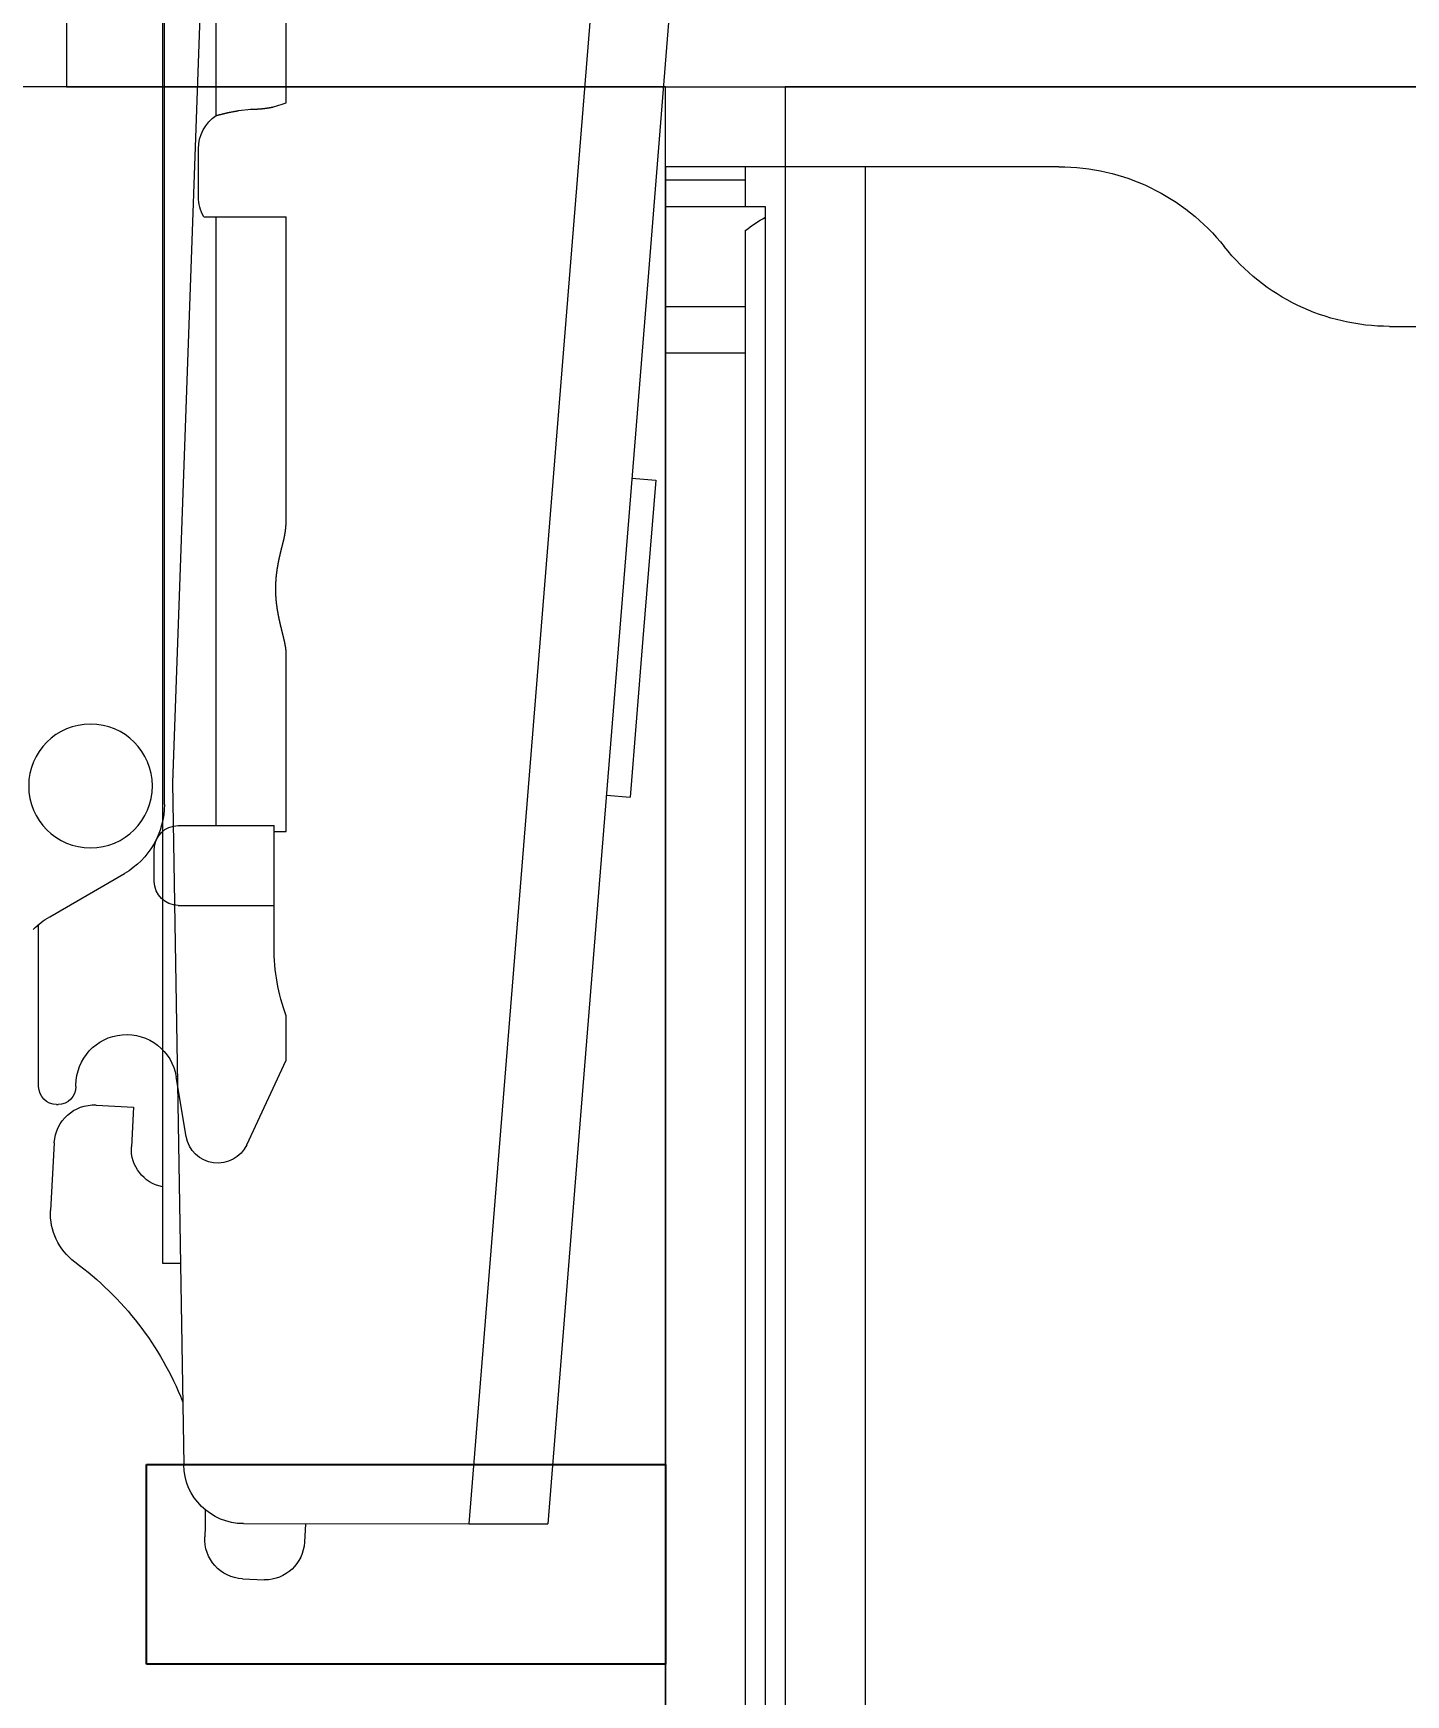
# Model space of a CAD drawing. Header units: millimetres. Extents: x -853320 to 19484, y -510814 to 9708.
# Drawn here: x 4251.03 to 4285.41, y 3676.55 to 3718.16 of the extents above; entities that cross this region are included whole.
import ezdxf
from ezdxf import colors
from ezdxf.entities.mleader import LeaderData, LeaderLine
from ezdxf.math import Vec2, Vec3

# ---------------------------------------------------------------- set-up
doc = ezdxf.new("R2010")
doc.units = ezdxf.units.MM
doc.linetypes.add('BEARBEITUNGEN', pattern=[0])
for name, color, linetype, lineweight in [('F_ARREDI', 7, 'Continuous', 5), ('F_ELETTRODOMESTICI', 40, 'Continuous', 5), ('F_FERRAMENTA', 253, 'Continuous', 5), ('F_Guide', 1, 'Continuous', 9), ('F_MULTI laminato OPACO', 1, 'Continuous', 5)]:
    doc.layers.add(name, color=color, linetype=linetype, lineweight=lineweight)
doc.layers.add('F_Lavorazioni', color=12, linetype='Continuous')
doc.styles.add('DANZI-DIDASCALIE', font='Yu Gothic UI Light.ttf', dxfattribs={"height": 30})

# ---------------------------------------------------------------- blocks, each defined once
blk = doc.blocks.new('_Dot')
at = {"color": 0, "linetype": 'ByBlock', "lineweight": -2}
blk.add_line((-0.5, 0), (-1, 0), dxfattribs=at)
at = {"color": 0, "linetype": 'ByBlock', "const_width": 0.5}
blk.add_lwpolyline([(-0.25, 0, 1), (0.25, 0, 1)], format="xyb", close=True, dxfattribs=at)
blk = doc.blocks.new('V_CAS.ra INTERNA_ pianta')
at = {"layer": 'F_Guide', "color": 8}
for p, q in [((272828.441, -83439.926), (272828.441, -83021.426)), ((272833.441, -83439.926), (272833.441, -83021.426)), ((272830.941, -83438.926), (272830.941, -83022.425)), ((272830.441, -83438.323), (272830.441, -83023.028)), ((272828.441, -83404.926), (272828.441, -83404.926)), ((272828.441, -83404.926), (272828.441, -83404.926)), ((272828.441, -83435.265), (272830.441, -83435.265)), ((272846.577, -83435.926), (272849.441, -83435.926)), ((272828.441, -83436.426), (272830.441, -83436.426)), ((272828.441, -83438.926), (272830.941, -83438.926)), ((272830.441, -83439.596), (272830.441, -83438.926)), ((272828.441, -83439.596), (272830.441, -83439.596)), ((272830.441, -83439.926), (272830.441, -83439.596)), ((272828.441, -83439.926), (272838.295, -83439.926))]:
    blk.add_line(p, q, dxfattribs=at)
for centre, start, end in [((272846.577, -83441.213), 90, 141.5576), ((272838.295, -83434.638), 270, 321.5576)]:
    blk.add_arc(centre, 5.287, start, end, dxfattribs=at)
blk.add_ellipse((272831.999, -83433.926), major_axis=(0, 5), ratio=0.654481, start_param=2.645492, end_param=2.812476, dxfattribs=at)
at = {"layer": 'F_Lavorazioni', "color": 14, "linetype": 'BEARBEITUNGEN', "true_color": 0xaa0000}
for p, q in [((272828.441, -83402.426), (272815.441, -83402.426)), ((272815.441, -83402.426), (272815.441, -83407.426)), ((272828.441, -83407.426), (272828.441, -83402.426)), ((272815.441, -83407.426), (272828.441, -83407.426))]:
    blk.add_line(p, q, dxfattribs=at)
at = {"layer": 'F_MULTI laminato OPACO', "color": 143, "true_color": 0x7aafdf}
for points in [[(272810.441, -82911.926), (272828.441, -82911.926), (272828.441, -83441.926), (272810.441, -83441.926)], [(272828.441, -83441.926), (273174.441, -83441.926), (273174.441, -82911.926), (272828.441, -82911.926)], [(272849.441, -83441.926), (272831.441, -83441.926), (272831.441, -82951.926), (272849.441, -82951.926)], [(273189.441, -83441.926), (273189.441, -83459.926), (272813.441, -83459.926), (272813.441, -83441.926)]]:
    blk.add_lwpolyline(points, close=True, dxfattribs=at)
blk = doc.blocks.new('CERNIERA_batttuta_pianta')
at = {"layer": 'F_FERRAMENTA'}
for p, q in [((813206.716, 528480.327), (813207.269, 528480.356)), ((813208.293, 528478.946), (813208.268, 528479.41)), ((813206.742, 528478.945), (813212.389, 528478.95)), ((813212.389, 528478.95), (813214.363, 528478.951)), ((813217.441, 528416.163), (813212.389, 528478.95)), ((813215.202, 528468.516), (813214.363, 528478.951)), ((813204.96, 528460.393), (813205.244, 528477.47)), ((813204.71, 528472.425), (813205.16, 528472.425)), ((813204.71, 528435.425), (813204.71, 528472.425)), ((813202.001, 528469.405), (813201.909, 528471.102)), ((813203.988, 528468.512), (813203.933, 528469.51)), ((813203.054, 528468.461), (813203.988, 528468.512)), ((813216.043, 528458.069), (813215.202, 528468.516)), ((813215.831, 528460.7), (813216.429, 528460.748)), ((813216.748, 528456.781), (813216.429, 528460.748)), ((813205.815, 528436.496), (813204.96, 528460.393)), ((813216.884, 528447.61), (813216.043, 528458.069)), ((813217.067, 528452.814), (813216.748, 528456.781)), ((813216.469, 528452.765), (813217.067, 528452.814)), ((813217.726, 528437.139), (813216.884, 528447.61))]:
    blk.add_line(p, q, dxfattribs=at)
for centre, radius, start, end in [((813206.77, 528479.329), 1, 93.1106, 183.1106), ((813207.269, 528479.356), 1, 3.1106, 90), ((813197.783, 528478.84), 8, 358.235, 3.1106), ((813206.743, 528477.445), 1.5, 90.049, 179.049), ((813197.783, 528478.84), 8, 306.2972, 338.3247), ((813203.407, 528471.184), 1.5, 126.2972, 183.1106), ((813204.897, 528469.563), 0.965, 101.1587, 183.1106), ((813203, 528469.459), 1, 183.1106, 273.1106)]:
    blk.add_arc(centre, radius, start, end, dxfattribs=at)
blk = doc.blocks.new('BASE_cerniera battuta_pianta')
at = {"layer": 'F_FERRAMENTA'}
for p, q in [((813183.012, 528470.968), (813184, 528468.851)), ((813181.498, 528470.762), (813181.247, 528469.265)), ((813178.25, 528469.959), (813178.285, 528469.959)), ((813177.8, 528469.509), (813177.8, 528465.452)), ((813178.735, 528469.509), (813178.735, 528469.474)), ((813184, 528468.851), (813184, 528467.743)), ((813183.697, 528466.03), (813183.697, 528462.974)), ((813178.078, 528465.258), (813179.95, 528464.177)), ((813181.297, 528464.974), (813183.697, 528464.974)), ((813180.697, 528464.374), (813180.697, 528463.574)), ((813181.297, 528462.974), (813183.697, 528462.974)), ((813182.25, 528462.974), (813182.25, 528447.729)), ((813183.697, 528463.124), (813184, 528463.124)), ((813184, 528463.124), (813184, 528458.658)), ((813180.95, 528462.445), (813180.95, 528436.974)), ((813183.957, 528458.357), (813183.956, 528458.353)), ((813183.958, 528458.361), (813183.957, 528458.357)), ((813183.959, 528458.365), (813183.958, 528458.361)), ((813183.96, 528458.37), (813183.959, 528458.365)), ((813183.961, 528458.374), (813183.96, 528458.37)), ((813183.962, 528458.382), (813183.961, 528458.378)), ((813183.961, 528458.378), (813183.961, 528458.374)), ((813183.963, 528458.386), (813183.962, 528458.382)), ((813183.964, 528458.39), (813183.963, 528458.386)), ((813183.965, 528458.394), (813183.964, 528458.39)), ((813183.966, 528458.398), (813183.965, 528458.394)), ((813183.967, 528458.403), (813183.966, 528458.398)), ((813183.968, 528458.411), (813183.967, 528458.407)), ((813183.967, 528458.407), (813183.967, 528458.403)), ((813183.969, 528458.415), (813183.968, 528458.411)), ((813183.97, 528458.419), (813183.969, 528458.415)), ((813183.971, 528458.423), (813183.97, 528458.419)), ((813183.972, 528458.427), (813183.971, 528458.423)), ((813183.973, 528458.435), (813183.972, 528458.431)), ((813183.972, 528458.431), (813183.972, 528458.427)), ((813183.974, 528458.439), (813183.973, 528458.435)), ((813183.975, 528458.442), (813183.974, 528458.439)), ((813183.976, 528458.45), (813183.975, 528458.446)), ((813183.975, 528458.446), (813183.975, 528458.442)), ((813183.977, 528458.454), (813183.976, 528458.45)), ((813183.978, 528458.458), (813183.977, 528458.454)), ((813183.979, 528458.466), (813183.978, 528458.462)), ((813183.978, 528458.462), (813183.978, 528458.458)), ((813183.98, 528458.47), (813183.979, 528458.466)), ((813183.981, 528458.477), (813183.98, 528458.473)), ((813183.98, 528458.473), (813183.98, 528458.47)), ((813183.982, 528458.481), (813183.981, 528458.477)), ((813183.983, 528458.489), (813183.982, 528458.485)), ((813183.982, 528458.485), (813183.982, 528458.481)), ((813183.984, 528458.492), (813183.983, 528458.489)), ((813183.985, 528458.5), (813183.984, 528458.496)), ((813183.984, 528458.496), (813183.984, 528458.492)), ((813183.986, 528458.507), (813183.985, 528458.503)), ((813183.985, 528458.503), (813183.985, 528458.5)), ((813183.987, 528458.511), (813183.986, 528458.507)), ((813183.988, 528458.518), (813183.987, 528458.515)), ((813183.987, 528458.515), (813183.987, 528458.511)), ((813183.989, 528458.525), (813183.988, 528458.522)), ((813183.988, 528458.522), (813183.988, 528458.518)), ((813183.99, 528458.533), (813183.989, 528458.529)), ((813183.989, 528458.529), (813183.989, 528458.525)), ((813183.991, 528458.54), (813183.99, 528458.536)), ((813183.99, 528458.536), (813183.99, 528458.533)), ((813183.992, 528458.547), (813183.991, 528458.543)), ((813183.991, 528458.543), (813183.991, 528458.54)), ((813183.993, 528458.554), (813183.992, 528458.55)), ((813183.992, 528458.55), (813183.992, 528458.547)), ((813183.994, 528458.564), (813183.993, 528458.561)), ((813183.993, 528458.561), (813183.993, 528458.557)), ((813183.993, 528458.557), (813183.993, 528458.554)), ((813183.995, 528458.571), (813183.994, 528458.568)), ((813183.994, 528458.568), (813183.994, 528458.564)), ((813183.996, 528458.581), (813183.995, 528458.578)), ((813183.995, 528458.578), (813183.995, 528458.574)), ((813183.995, 528458.574), (813183.995, 528458.571)), ((813183.997, 528458.591), (813183.996, 528458.588)), ((813183.996, 528458.588), (813183.996, 528458.585)), ((813183.996, 528458.585), (813183.996, 528458.581)), ((813183.998, 528458.604), (813183.997, 528458.601)), ((813183.997, 528458.601), (813183.997, 528458.598)), ((813183.997, 528458.598), (813183.997, 528458.595)), ((813183.997, 528458.595), (813183.997, 528458.591)), ((813183.999, 528458.617), (813183.998, 528458.614)), ((813183.998, 528458.614), (813183.998, 528458.611)), ((813183.998, 528458.611), (813183.998, 528458.608)), ((813183.998, 528458.608), (813183.998, 528458.604)), ((813184, 528458.642), (813183.999, 528458.639)), ((813183.999, 528458.639), (813183.999, 528458.636)), ((813183.999, 528458.636), (813183.999, 528458.633)), ((813183.999, 528458.633), (813183.999, 528458.63)), ((813183.999, 528458.63), (813183.999, 528458.627)), ((813183.999, 528458.627), (813183.999, 528458.624)), ((813183.999, 528458.624), (813183.999, 528458.621)), ((813183.999, 528458.621), (813183.999, 528458.617)), ((813184, 528458.658), (813184, 528458.655)), ((813184, 528458.655), (813184, 528458.652)), ((813184, 528458.652), (813184, 528458.649)), ((813184, 528458.649), (813184, 528458.646)), ((813184, 528458.646), (813184, 528458.642)), ((813183.857, 528457.94), (813183.855, 528457.935)), ((813183.858, 528457.946), (813183.857, 528457.94)), ((813183.859, 528457.951), (813183.858, 528457.946)), ((813183.86, 528457.956), (813183.859, 528457.951)), ((813183.861, 528457.961), (813183.86, 528457.956)), ((813183.863, 528457.966), (813183.861, 528457.961)), ((813183.864, 528457.971), (813183.863, 528457.966)), ((813183.865, 528457.977), (813183.864, 528457.971)), ((813183.866, 528457.982), (813183.865, 528457.977)), ((813183.868, 528457.987), (813183.866, 528457.982)), ((813183.869, 528457.992), (813183.868, 528457.987)), ((813183.87, 528457.997), (813183.869, 528457.992)), ((813183.871, 528458.002), (813183.87, 528457.997)), ((813183.872, 528458.007), (813183.871, 528458.002)), ((813183.874, 528458.012), (813183.872, 528458.007)), ((813183.875, 528458.017), (813183.874, 528458.012)), ((813183.876, 528458.022), (813183.875, 528458.017)), ((813183.877, 528458.027), (813183.876, 528458.022)), ((813183.879, 528458.032), (813183.877, 528458.027)), ((813183.88, 528458.037), (813183.879, 528458.032)), ((813183.881, 528458.042), (813183.88, 528458.037)), ((813183.882, 528458.047), (813183.881, 528458.042)), ((813183.883, 528458.052), (813183.882, 528458.047)), ((813183.885, 528458.057), (813183.883, 528458.052)), ((813183.886, 528458.062), (813183.885, 528458.057)), ((813183.887, 528458.067), (813183.886, 528458.062)), ((813183.888, 528458.072), (813183.887, 528458.067)), ((813183.89, 528458.077), (813183.888, 528458.072)), ((813183.891, 528458.082), (813183.89, 528458.077)), ((813183.892, 528458.087), (813183.891, 528458.082)), ((813183.893, 528458.092), (813183.892, 528458.087)), ((813183.894, 528458.097), (813183.893, 528458.092)), ((813183.896, 528458.102), (813183.894, 528458.097)), ((813183.897, 528458.107), (813183.896, 528458.102)), ((813183.898, 528458.111), (813183.897, 528458.107)), ((813183.899, 528458.116), (813183.898, 528458.111)), ((813183.9, 528458.121), (813183.899, 528458.116)), ((813183.902, 528458.126), (813183.9, 528458.121)), ((813183.903, 528458.131), (813183.902, 528458.126)), ((813183.904, 528458.136), (813183.903, 528458.131)), ((813183.905, 528458.14), (813183.904, 528458.136)), ((813183.906, 528458.145), (813183.905, 528458.14)), ((813183.908, 528458.15), (813183.906, 528458.145)), ((813183.909, 528458.155), (813183.908, 528458.15)), ((813183.91, 528458.159), (813183.909, 528458.155)), ((813183.911, 528458.164), (813183.91, 528458.159)), ((813183.912, 528458.169), (813183.911, 528458.164)), ((813183.913, 528458.174), (813183.912, 528458.169)), ((813183.915, 528458.178), (813183.913, 528458.174)), ((813183.916, 528458.183), (813183.915, 528458.178)), ((813183.917, 528458.188), (813183.916, 528458.183)), ((813183.918, 528458.192), (813183.917, 528458.188)), ((813183.919, 528458.197), (813183.918, 528458.192)), ((813183.92, 528458.202), (813183.919, 528458.197)), ((813183.921, 528458.206), (813183.92, 528458.202)), ((813183.923, 528458.211), (813183.921, 528458.206)), ((813183.924, 528458.216), (813183.923, 528458.211)), ((813183.925, 528458.22), (813183.924, 528458.216)), ((813183.926, 528458.225), (813183.925, 528458.22)), ((813183.927, 528458.229), (813183.926, 528458.225)), ((813183.928, 528458.234), (813183.927, 528458.229)), ((813183.929, 528458.239), (813183.928, 528458.234)), ((813183.93, 528458.243), (813183.929, 528458.239)), ((813183.931, 528458.248), (813183.93, 528458.243)), ((813183.933, 528458.252), (813183.931, 528458.248)), ((813183.934, 528458.257), (813183.933, 528458.252)), ((813183.935, 528458.261), (813183.934, 528458.257)), ((813183.936, 528458.266), (813183.935, 528458.261)), ((813183.937, 528458.27), (813183.936, 528458.266)), ((813183.938, 528458.275), (813183.937, 528458.27)), ((813183.939, 528458.279), (813183.938, 528458.275)), ((813183.94, 528458.283), (813183.939, 528458.279)), ((813183.941, 528458.288), (813183.94, 528458.283)), ((813183.942, 528458.292), (813183.941, 528458.288)), ((813183.943, 528458.297), (813183.942, 528458.292)), ((813183.944, 528458.301), (813183.943, 528458.297)), ((813183.945, 528458.305), (813183.944, 528458.301)), ((813183.946, 528458.31), (813183.945, 528458.305)), ((813183.947, 528458.314), (813183.946, 528458.31)), ((813183.948, 528458.319), (813183.947, 528458.314)), ((813183.949, 528458.323), (813183.948, 528458.319)), ((813183.95, 528458.327), (813183.949, 528458.323)), ((813183.951, 528458.331), (813183.95, 528458.327)), ((813183.952, 528458.336), (813183.951, 528458.331)), ((813183.953, 528458.34), (813183.952, 528458.336)), ((813183.954, 528458.344), (813183.953, 528458.34)), ((813183.955, 528458.349), (813183.954, 528458.344)), ((813183.956, 528458.353), (813183.955, 528458.349)), ((813183.775, 528457.523), (813183.774, 528457.518)), ((813183.776, 528457.535), (813183.775, 528457.529)), ((813183.775, 528457.529), (813183.775, 528457.523)), ((813183.777, 528457.54), (813183.776, 528457.535)), ((813183.778, 528457.546), (813183.777, 528457.54)), ((813183.779, 528457.552), (813183.778, 528457.546)), ((813183.78, 528457.558), (813183.779, 528457.552)), ((813183.781, 528457.563), (813183.78, 528457.558)), ((813183.782, 528457.569), (813183.781, 528457.563)), ((813183.783, 528457.575), (813183.782, 528457.569)), ((813183.784, 528457.58), (813183.783, 528457.575)), ((813183.785, 528457.592), (813183.784, 528457.586)), ((813183.784, 528457.586), (813183.784, 528457.58)), ((813183.786, 528457.597), (813183.785, 528457.592)), ((813183.787, 528457.603), (813183.786, 528457.597)), ((813183.788, 528457.609), (813183.787, 528457.603)), ((813183.789, 528457.614), (813183.788, 528457.609)), ((813183.79, 528457.62), (813183.789, 528457.614)), ((813183.791, 528457.626), (813183.79, 528457.62)), ((813183.792, 528457.631), (813183.791, 528457.626)), ((813183.793, 528457.637), (813183.792, 528457.631)), ((813183.794, 528457.642), (813183.793, 528457.637)), ((813183.795, 528457.648), (813183.794, 528457.642)), ((813183.796, 528457.654), (813183.795, 528457.648)), ((813183.797, 528457.659), (813183.796, 528457.654)), ((813183.798, 528457.665), (813183.797, 528457.659)), ((813183.799, 528457.67), (813183.798, 528457.665)), ((813183.8, 528457.676), (813183.799, 528457.67)), ((813183.801, 528457.682), (813183.8, 528457.676)), ((813183.802, 528457.687), (813183.801, 528457.682)), ((813183.803, 528457.693), (813183.802, 528457.687)), ((813183.805, 528457.698), (813183.803, 528457.693)), ((813183.806, 528457.704), (813183.805, 528457.698)), ((813183.807, 528457.709), (813183.806, 528457.704)), ((813183.808, 528457.715), (813183.807, 528457.709)), ((813183.809, 528457.72), (813183.808, 528457.715)), ((813183.81, 528457.726), (813183.809, 528457.72)), ((813183.811, 528457.731), (813183.81, 528457.726)), ((813183.812, 528457.737), (813183.811, 528457.731)), ((813183.813, 528457.742), (813183.812, 528457.737)), ((813183.814, 528457.748), (813183.813, 528457.742)), ((813183.815, 528457.753), (813183.814, 528457.748)), ((813183.817, 528457.759), (813183.815, 528457.753)), ((813183.818, 528457.764), (813183.817, 528457.759)), ((813183.819, 528457.77), (813183.818, 528457.764)), ((813183.82, 528457.775), (813183.819, 528457.77)), ((813183.821, 528457.781), (813183.82, 528457.775)), ((813183.822, 528457.786), (813183.821, 528457.781)), ((813183.823, 528457.792), (813183.822, 528457.786)), ((813183.824, 528457.797), (813183.823, 528457.792)), ((813183.826, 528457.802), (813183.824, 528457.797)), ((813183.827, 528457.808), (813183.826, 528457.802)), ((813183.828, 528457.813), (813183.827, 528457.808)), ((813183.829, 528457.819), (813183.828, 528457.813)), ((813183.83, 528457.824), (813183.829, 528457.819)), ((813183.831, 528457.829), (813183.83, 528457.824)), ((813183.833, 528457.835), (813183.831, 528457.829)), ((813183.834, 528457.84), (813183.833, 528457.835)), ((813183.835, 528457.845), (813183.834, 528457.84)), ((813183.836, 528457.851), (813183.835, 528457.845)), ((813183.837, 528457.856), (813183.836, 528457.851)), ((813183.839, 528457.862), (813183.837, 528457.856)), ((813183.84, 528457.867), (813183.839, 528457.862)), ((813183.841, 528457.872), (813183.84, 528457.867)), ((813183.842, 528457.877), (813183.841, 528457.872)), ((813183.843, 528457.883), (813183.842, 528457.877)), ((813183.844, 528457.888), (813183.843, 528457.883)), ((813183.846, 528457.893), (813183.844, 528457.888)), ((813183.847, 528457.899), (813183.846, 528457.893)), ((813183.848, 528457.904), (813183.847, 528457.899)), ((813183.849, 528457.909), (813183.848, 528457.904)), ((813183.851, 528457.914), (813183.849, 528457.909)), ((813183.852, 528457.92), (813183.851, 528457.914)), ((813183.853, 528457.925), (813183.852, 528457.92)), ((813183.854, 528457.93), (813183.853, 528457.925)), ((813183.855, 528457.935), (813183.854, 528457.93)), ((813183.74, 528457.132), (813183.739, 528457.126)), ((813183.739, 528457.126), (813183.739, 528457.12)), ((813183.739, 528457.12), (813183.739, 528457.115)), ((813183.739, 528457.115), (813183.739, 528457.109)), ((813183.739, 528457.109), (813183.739, 528457.103)), ((813183.741, 528457.162), (813183.74, 528457.156)), ((813183.74, 528457.156), (813183.74, 528457.15)), ((813183.74, 528457.15), (813183.74, 528457.144)), ((813183.74, 528457.144), (813183.74, 528457.138)), ((813183.74, 528457.138), (813183.74, 528457.132)), ((813183.742, 528457.185), (813183.741, 528457.179)), ((813183.741, 528457.179), (813183.741, 528457.174)), ((813183.741, 528457.174), (813183.741, 528457.168)), ((813183.741, 528457.168), (813183.741, 528457.162)), ((813183.743, 528457.209), (813183.742, 528457.203)), ((813183.742, 528457.203), (813183.742, 528457.197)), ((813183.742, 528457.197), (813183.742, 528457.191)), ((813183.742, 528457.191), (813183.742, 528457.185)), ((813183.744, 528457.227), (813183.743, 528457.221)), ((813183.743, 528457.221), (813183.743, 528457.215)), ((813183.743, 528457.215), (813183.743, 528457.209)), ((813183.745, 528457.244), (813183.744, 528457.238)), ((813183.744, 528457.238), (813183.744, 528457.232)), ((813183.744, 528457.232), (813183.744, 528457.227)), ((813183.746, 528457.256), (813183.745, 528457.25)), ((813183.745, 528457.25), (813183.745, 528457.244)), ((813183.747, 528457.274), (813183.746, 528457.268)), ((813183.746, 528457.268), (813183.746, 528457.262)), ((813183.746, 528457.262), (813183.746, 528457.256)), ((813183.748, 528457.285), (813183.747, 528457.279)), ((813183.747, 528457.279), (813183.747, 528457.274)), ((813183.749, 528457.297), (813183.748, 528457.291)), ((813183.748, 528457.291), (813183.748, 528457.285)), ((813183.75, 528457.309), (813183.749, 528457.303)), ((813183.749, 528457.303), (813183.749, 528457.297)), ((813183.751, 528457.32), (813183.75, 528457.315)), ((813183.75, 528457.315), (813183.75, 528457.309)), ((813183.752, 528457.332), (813183.751, 528457.326)), ((813183.751, 528457.326), (813183.751, 528457.32)), ((813183.753, 528457.344), (813183.752, 528457.338)), ((813183.752, 528457.338), (813183.752, 528457.332)), ((813183.754, 528457.356), (813183.753, 528457.35)), ((813183.753, 528457.35), (813183.753, 528457.344)), ((813183.755, 528457.367), (813183.754, 528457.361)), ((813183.754, 528457.361), (813183.754, 528457.356)), ((813183.756, 528457.373), (813183.755, 528457.367)), ((813183.757, 528457.385), (813183.756, 528457.379)), ((813183.756, 528457.379), (813183.756, 528457.373)), ((813183.758, 528457.39), (813183.757, 528457.385)), ((813183.759, 528457.402), (813183.758, 528457.396)), ((813183.758, 528457.396), (813183.758, 528457.39)), ((813183.76, 528457.414), (813183.759, 528457.408)), ((813183.759, 528457.408), (813183.759, 528457.402)), ((813183.761, 528457.42), (813183.76, 528457.414)), ((813183.762, 528457.431), (813183.761, 528457.425)), ((813183.761, 528457.425), (813183.761, 528457.42)), ((813183.763, 528457.437), (813183.762, 528457.431)), ((813183.764, 528457.443), (813183.763, 528457.437)), ((813183.765, 528457.454), (813183.764, 528457.449)), ((813183.764, 528457.449), (813183.764, 528457.443)), ((813183.766, 528457.46), (813183.765, 528457.454)), ((813183.767, 528457.466), (813183.766, 528457.46)), ((813183.768, 528457.477), (813183.767, 528457.472)), ((813183.767, 528457.472), (813183.767, 528457.466)), ((813183.769, 528457.483), (813183.768, 528457.477)), ((813183.77, 528457.489), (813183.769, 528457.483)), ((813183.771, 528457.5), (813183.77, 528457.495)), ((813183.77, 528457.495), (813183.77, 528457.489)), ((813183.772, 528457.506), (813183.771, 528457.5)), ((813183.773, 528457.512), (813183.772, 528457.506)), ((813183.774, 528457.518), (813183.773, 528457.512)), ((813183.739, 528457.079), (813183.738, 528457.073)), ((813183.738, 528457.073), (813183.738, 528457.067)), ((813183.738, 528457.067), (813183.738, 528457.062)), ((813183.738, 528457.062), (813183.738, 528457.056)), ((813183.738, 528457.056), (813183.738, 528457.05)), ((813183.738, 528457.05), (813183.738, 528457.044)), ((813183.738, 528457.044), (813183.738, 528457.038)), ((813183.738, 528457.038), (813183.738, 528457.032)), ((813183.738, 528457.032), (813183.738, 528457.026)), ((813183.738, 528457.026), (813183.738, 528457.02)), ((813183.738, 528457.02), (813183.739, 528457.014)), ((813183.739, 528457.103), (813183.739, 528457.097)), ((813183.739, 528457.097), (813183.739, 528457.091)), ((813183.739, 528457.091), (813183.739, 528457.085)), ((813183.739, 528457.085), (813183.739, 528457.079)), ((813183.739, 528457.014), (813183.739, 528457.009)), ((813183.739, 528457.009), (813183.739, 528457.003)), ((813183.739, 528457.003), (813183.739, 528456.997)), ((813183.739, 528456.997), (813183.739, 528456.991)), ((813183.739, 528456.991), (813183.739, 528456.985)), ((813183.739, 528456.985), (813183.739, 528456.979)), ((813183.739, 528456.979), (813183.739, 528456.973)), ((813183.739, 528456.973), (813183.739, 528456.967)), ((813183.739, 528456.967), (813183.74, 528456.961)), ((813183.74, 528456.961), (813183.74, 528456.956)), ((813183.74, 528456.956), (813183.74, 528456.95)), ((813183.74, 528456.95), (813183.74, 528456.944)), ((813183.74, 528456.944), (813183.74, 528456.938)), ((813183.74, 528456.938), (813183.741, 528456.932)), ((813183.741, 528456.932), (813183.741, 528456.926)), ((813183.741, 528456.926), (813183.741, 528456.92)), ((813183.741, 528456.92), (813183.741, 528456.914)), ((813183.741, 528456.914), (813183.742, 528456.908)), ((813183.742, 528456.908), (813183.742, 528456.903)), ((813183.742, 528456.903), (813183.742, 528456.897)), ((813183.742, 528456.897), (813183.743, 528456.891)), ((813183.743, 528456.891), (813183.743, 528456.885)), ((813183.743, 528456.885), (813183.743, 528456.879)), ((813183.743, 528456.879), (813183.743, 528456.873)), ((813183.743, 528456.873), (813183.744, 528456.867)), ((813183.744, 528456.867), (813183.744, 528456.861)), ((813183.744, 528456.861), (813183.745, 528456.855)), ((813183.745, 528456.855), (813183.745, 528456.85)), ((813183.745, 528456.85), (813183.745, 528456.844)), ((813183.745, 528456.844), (813183.746, 528456.838)), ((813183.746, 528456.838), (813183.746, 528456.832)), ((813183.746, 528456.832), (813183.747, 528456.826)), ((813183.747, 528456.826), (813183.747, 528456.82)), ((813183.747, 528456.82), (813183.747, 528456.814)), ((813183.747, 528456.814), (813183.748, 528456.808)), ((813183.748, 528456.808), (813183.748, 528456.803)), ((813183.748, 528456.803), (813183.749, 528456.797)), ((813183.749, 528456.797), (813183.749, 528456.791)), ((813183.749, 528456.791), (813183.75, 528456.785)), ((813183.75, 528456.785), (813183.75, 528456.779)), ((813183.75, 528456.779), (813183.751, 528456.773)), ((813183.751, 528456.773), (813183.751, 528456.767)), ((813183.751, 528456.767), (813183.752, 528456.762)), ((813183.752, 528456.762), (813183.752, 528456.756)), ((813183.752, 528456.756), (813183.753, 528456.75)), ((813183.753, 528456.75), (813183.754, 528456.744)), ((813183.754, 528456.744), (813183.754, 528456.738)), ((813183.754, 528456.738), (813183.755, 528456.732)), ((813183.755, 528456.732), (813183.755, 528456.727)), ((813183.755, 528456.727), (813183.756, 528456.721)), ((813183.756, 528456.721), (813183.757, 528456.715)), ((813183.757, 528456.715), (813183.757, 528456.709)), ((813183.757, 528456.709), (813183.758, 528456.703)), ((813183.758, 528456.703), (813183.758, 528456.697)), ((813183.758, 528456.697), (813183.759, 528456.692)), ((813183.759, 528456.692), (813183.76, 528456.686)), ((813183.76, 528456.686), (813183.76, 528456.68)), ((813183.76, 528456.68), (813183.761, 528456.674)), ((813183.761, 528456.674), (813183.762, 528456.668)), ((813183.762, 528456.668), (813183.762, 528456.663)), ((813183.762, 528456.663), (813183.763, 528456.657)), ((813183.763, 528456.657), (813183.764, 528456.651)), ((813183.764, 528456.651), (813183.765, 528456.645)), ((813183.765, 528456.645), (813183.765, 528456.639)), ((813183.765, 528456.639), (813183.766, 528456.634)), ((813183.766, 528456.634), (813183.767, 528456.628)), ((813183.767, 528456.628), (813183.768, 528456.622)), ((813183.768, 528456.622), (813183.768, 528456.616)), ((813183.768, 528456.616), (813183.769, 528456.611)), ((813183.769, 528456.611), (813183.77, 528456.605)), ((813183.77, 528456.605), (813183.771, 528456.599)), ((813183.771, 528456.599), (813183.772, 528456.593)), ((813183.772, 528456.593), (813183.772, 528456.588)), ((813183.772, 528456.588), (813183.773, 528456.582)), ((813183.773, 528456.582), (813183.774, 528456.576)), ((813183.774, 528456.576), (813183.775, 528456.57)), ((813183.775, 528456.57), (813183.776, 528456.565)), ((813183.776, 528456.565), (813183.777, 528456.559)), ((813183.777, 528456.559), (813183.778, 528456.553)), ((813183.778, 528456.553), (813183.778, 528456.548)), ((813183.778, 528456.548), (813183.779, 528456.542)), ((813183.779, 528456.542), (813183.78, 528456.536)), ((813183.78, 528456.536), (813183.781, 528456.53)), ((813183.781, 528456.53), (813183.782, 528456.525)), ((813183.782, 528456.525), (813183.783, 528456.519)), ((813183.783, 528456.519), (813183.784, 528456.513)), ((813183.784, 528456.513), (813183.785, 528456.508)), ((813183.785, 528456.508), (813183.786, 528456.502)), ((813183.786, 528456.502), (813183.787, 528456.496)), ((813183.787, 528456.496), (813183.788, 528456.491)), ((813183.788, 528456.491), (813183.789, 528456.485)), ((813183.789, 528456.485), (813183.79, 528456.48)), ((813183.79, 528456.48), (813183.791, 528456.474)), ((813183.791, 528456.474), (813183.792, 528456.468)), ((813183.792, 528456.468), (813183.793, 528456.463)), ((813183.793, 528456.463), (813183.794, 528456.457)), ((813183.794, 528456.457), (813183.795, 528456.451)), ((813183.795, 528456.451), (813183.796, 528456.446)), ((813183.796, 528456.446), (813183.797, 528456.44)), ((813183.797, 528456.44), (813183.798, 528456.435)), ((813183.798, 528456.435), (813183.799, 528456.429)), ((813183.799, 528456.429), (813183.8, 528456.423)), ((813183.8, 528456.423), (813183.801, 528456.418)), ((813183.801, 528456.418), (813183.802, 528456.412)), ((813183.802, 528456.412), (813183.803, 528456.407)), ((813183.803, 528456.407), (813183.804, 528456.401)), ((813183.804, 528456.401), (813183.805, 528456.396)), ((813183.805, 528456.396), (813183.806, 528456.39)), ((813183.806, 528456.39), (813183.807, 528456.385)), ((813183.807, 528456.385), (813183.808, 528456.379)), ((813183.808, 528456.379), (813183.809, 528456.373)), ((813183.809, 528456.373), (813183.81, 528456.368)), ((813183.81, 528456.368), (813183.811, 528456.362)), ((813183.811, 528456.362), (813183.813, 528456.357)), ((813183.813, 528456.357), (813183.814, 528456.351)), ((813183.814, 528456.351), (813183.815, 528456.346)), ((813183.815, 528456.346), (813183.816, 528456.34)), ((813183.816, 528456.34), (813183.817, 528456.335)), ((813183.817, 528456.335), (813183.818, 528456.33)), ((813183.818, 528456.33), (813183.819, 528456.324)), ((813183.819, 528456.324), (813183.82, 528456.319)), ((813183.82, 528456.319), (813183.822, 528456.313)), ((813183.822, 528456.313), (813183.823, 528456.308)), ((813183.823, 528456.308), (813183.824, 528456.302)), ((813183.824, 528456.302), (813183.825, 528456.297)), ((813183.825, 528456.297), (813183.826, 528456.291)), ((813183.826, 528456.291), (813183.827, 528456.286)), ((813183.827, 528456.286), (813183.828, 528456.281)), ((813183.828, 528456.281), (813183.83, 528456.275)), ((813183.83, 528456.275), (813183.831, 528456.27)), ((813183.831, 528456.27), (813183.832, 528456.265)), ((813183.832, 528456.265), (813183.833, 528456.259)), ((813183.833, 528456.259), (813183.834, 528456.254)), ((813183.834, 528456.254), (813183.835, 528456.248)), ((813183.835, 528456.248), (813183.837, 528456.243)), ((813183.837, 528456.243), (813183.838, 528456.238)), ((813183.838, 528456.238), (813183.839, 528456.232)), ((813183.839, 528456.232), (813183.84, 528456.227)), ((813183.84, 528456.227), (813183.841, 528456.222)), ((813183.841, 528456.222), (813183.843, 528456.217)), ((813183.843, 528456.217), (813183.844, 528456.211)), ((813183.844, 528456.211), (813183.845, 528456.206)), ((813183.845, 528456.206), (813183.846, 528456.201)), ((813183.846, 528456.201), (813183.847, 528456.195)), ((813183.847, 528456.195), (813183.849, 528456.19)), ((813183.849, 528456.19), (813183.85, 528456.185)), ((813183.85, 528456.185), (813183.851, 528456.18)), ((813183.851, 528456.18), (813183.852, 528456.174)), ((813183.852, 528456.174), (813183.853, 528456.169)), ((813183.853, 528456.169), (813183.855, 528456.164)), ((813183.855, 528456.164), (813183.856, 528456.159)), ((813183.856, 528456.159), (813183.857, 528456.154)), ((813183.857, 528456.154), (813183.858, 528456.148)), ((813183.858, 528456.148), (813183.86, 528456.143)), ((813183.86, 528456.143), (813183.861, 528456.138)), ((813183.861, 528456.138), (813183.862, 528456.133)), ((813183.862, 528456.133), (813183.863, 528456.128)), ((813183.863, 528456.128), (813183.864, 528456.123)), ((813183.864, 528456.123), (813183.866, 528456.118)), ((813183.866, 528456.118), (813183.867, 528456.112)), ((813183.867, 528456.112), (813183.868, 528456.107)), ((813183.868, 528456.107), (813183.869, 528456.102)), ((813183.869, 528456.102), (813183.871, 528456.097)), ((813183.871, 528456.097), (813183.872, 528456.092)), ((813183.872, 528456.092), (813183.873, 528456.087)), ((813183.873, 528456.087), (813183.874, 528456.082)), ((813183.874, 528456.082), (813183.875, 528456.077)), ((813183.875, 528456.077), (813183.877, 528456.072)), ((813183.877, 528456.072), (813183.878, 528456.067)), ((813183.878, 528456.067), (813183.879, 528456.062)), ((813183.879, 528456.062), (813183.88, 528456.057)), ((813183.88, 528456.057), (813183.882, 528456.052)), ((813183.882, 528456.052), (813183.883, 528456.047)), ((813183.883, 528456.047), (813183.884, 528456.042)), ((813183.884, 528456.042), (813183.885, 528456.037)), ((813183.885, 528456.037), (813183.886, 528456.032)), ((813183.886, 528456.032), (813183.888, 528456.027)), ((813183.888, 528456.027), (813183.889, 528456.022)), ((813183.889, 528456.022), (813183.89, 528456.017)), ((813183.89, 528456.017), (813183.891, 528456.012)), ((813183.891, 528456.012), (813183.893, 528456.007)), ((813183.893, 528456.007), (813183.894, 528456.002)), ((813183.894, 528456.002), (813183.896, 528455.997)), ((813183.896, 528455.997), (813183.897, 528455.993)), ((813183.897, 528455.993), (813183.898, 528455.988)), ((813183.898, 528455.988), (813183.9, 528455.983)), ((813183.9, 528455.983), (813183.901, 528455.978)), ((813183.901, 528455.978), (813183.902, 528455.973)), ((813183.902, 528455.973), (813183.904, 528455.968)), ((813183.904, 528455.968), (813183.905, 528455.963)), ((813183.905, 528455.963), (813183.906, 528455.958)), ((813183.906, 528455.958), (813183.908, 528455.954)), ((813183.908, 528455.954), (813183.909, 528455.949)), ((813183.909, 528455.949), (813183.91, 528455.944)), ((813183.91, 528455.944), (813183.911, 528455.939)), ((813183.911, 528455.939), (813183.913, 528455.934)), ((813183.913, 528455.934), (813183.914, 528455.929)), ((813183.914, 528455.929), (813183.915, 528455.924)), ((813183.915, 528455.924), (813183.916, 528455.92)), ((813183.916, 528455.92), (813183.918, 528455.915)), ((813183.918, 528455.915), (813183.919, 528455.91)), ((813183.919, 528455.91), (813183.92, 528455.905)), ((813183.92, 528455.905), (813183.921, 528455.9)), ((813183.921, 528455.9), (813183.922, 528455.895)), ((813183.922, 528455.895), (813183.924, 528455.891)), ((813183.924, 528455.891), (813183.925, 528455.886)), ((813183.925, 528455.886), (813183.926, 528455.881)), ((813183.926, 528455.881), (813183.927, 528455.876)), ((813183.927, 528455.876), (813183.928, 528455.871)), ((813183.928, 528455.871), (813183.93, 528455.867)), ((813183.93, 528455.867), (813183.931, 528455.862)), ((813183.931, 528455.862), (813183.932, 528455.857)), ((813183.932, 528455.857), (813183.933, 528455.852)), ((813183.933, 528455.852), (813183.934, 528455.847)), ((813183.934, 528455.847), (813183.935, 528455.843)), ((813183.935, 528455.843), (813183.936, 528455.838)), ((813183.936, 528455.838), (813183.937, 528455.833)), ((813183.937, 528455.833), (813183.938, 528455.828)), ((813183.938, 528455.828), (813183.939, 528455.824)), ((813183.939, 528455.824), (813183.941, 528455.819)), ((813183.941, 528455.819), (813183.942, 528455.814)), ((813183.942, 528455.814), (813183.943, 528455.809)), ((813183.943, 528455.809), (813183.944, 528455.804)), ((813183.944, 528455.804), (813183.945, 528455.8)), ((813183.945, 528455.8), (813183.946, 528455.795)), ((813183.946, 528455.795), (813183.947, 528455.79)), ((813183.947, 528455.79), (813183.948, 528455.785)), ((813183.948, 528455.785), (813183.949, 528455.781)), ((813183.949, 528455.781), (813183.95, 528455.776)), ((813183.95, 528455.776), (813183.951, 528455.771)), ((813183.951, 528455.771), (813183.952, 528455.766)), ((813183.952, 528455.766), (813183.953, 528455.762)), ((813183.953, 528455.762), (813183.954, 528455.757)), ((813183.954, 528455.757), (813183.955, 528455.752)), ((813183.955, 528455.752), (813183.956, 528455.748)), ((813183.956, 528455.748), (813183.957, 528455.743)), ((813183.957, 528455.743), (813183.957, 528455.738)), ((813183.957, 528455.738), (813183.958, 528455.733)), ((813183.958, 528455.733), (813183.959, 528455.729)), ((813183.959, 528455.729), (813183.96, 528455.724)), ((813183.96, 528455.724), (813183.961, 528455.719)), ((813183.961, 528455.719), (813183.962, 528455.715)), ((813183.962, 528455.715), (813183.963, 528455.71)), ((813183.963, 528455.71), (813183.964, 528455.705)), ((813183.964, 528455.705), (813183.964, 528455.7)), ((813183.964, 528455.7), (813183.965, 528455.696)), ((813183.965, 528455.696), (813183.966, 528455.691)), ((813183.966, 528455.691), (813183.967, 528455.686)), ((813183.967, 528455.686), (813183.968, 528455.682)), ((813183.968, 528455.682), (813183.969, 528455.677)), ((813183.969, 528455.677), (813183.969, 528455.672)), ((813183.969, 528455.672), (813183.97, 528455.668)), ((813183.97, 528455.668), (813183.971, 528455.663)), ((813183.971, 528455.663), (813183.972, 528455.658)), ((813183.972, 528455.658), (813183.972, 528455.654)), ((813183.972, 528455.654), (813183.973, 528455.649)), ((813183.973, 528455.649), (813183.974, 528455.644)), ((813183.974, 528455.644), (813183.975, 528455.64)), ((813183.975, 528455.64), (813183.975, 528455.635)), ((813183.975, 528455.635), (813183.976, 528455.63)), ((813183.976, 528455.63), (813183.977, 528455.626)), ((813183.977, 528455.626), (813183.978, 528455.621)), ((813183.978, 528455.621), (813183.978, 528455.617)), ((813183.978, 528455.617), (813183.979, 528455.612)), ((813183.979, 528455.612), (813183.98, 528455.607)), ((813183.98, 528455.607), (813183.98, 528455.603)), ((813183.98, 528455.603), (813183.981, 528455.598)), ((813183.981, 528455.598), (813183.981, 528455.593)), ((813183.981, 528455.593), (813183.982, 528455.589)), ((813183.982, 528455.589), (813183.983, 528455.584)), ((813183.983, 528455.584), (813183.983, 528455.58)), ((813183.983, 528455.58), (813183.984, 528455.575)), ((813183.984, 528455.575), (813183.984, 528455.57)), ((813183.984, 528455.57), (813183.985, 528455.566)), ((813183.985, 528455.566), (813183.986, 528455.561)), ((813183.986, 528455.561), (813183.986, 528455.556)), ((813183.986, 528455.556), (813183.987, 528455.552)), ((813183.987, 528455.552), (813183.987, 528455.547)), ((813183.987, 528455.547), (813183.988, 528455.542)), ((813183.988, 528455.542), (813183.988, 528455.538)), ((813183.988, 528455.538), (813183.989, 528455.533)), ((813183.989, 528455.533), (813183.989, 528455.528)), ((813183.989, 528455.528), (813183.99, 528455.524)), ((813183.99, 528455.524), (813183.99, 528455.519)), ((813183.99, 528455.519), (813183.991, 528455.514)), ((813183.991, 528455.514), (813183.991, 528455.51)), ((813183.991, 528455.51), (813183.992, 528455.505)), ((813183.992, 528455.505), (813183.992, 528455.5)), ((813183.992, 528455.5), (813183.992, 528455.496)), ((813183.992, 528455.496), (813183.993, 528455.491)), ((813183.993, 528455.491), (813183.993, 528455.486)), ((813183.993, 528455.486), (813183.994, 528455.482)), ((813183.994, 528455.482), (813183.994, 528455.477)), ((813183.994, 528455.477), (813183.994, 528455.472)), ((813183.994, 528455.472), (813183.995, 528455.468)), ((813183.995, 528455.468), (813183.995, 528455.463)), ((813183.995, 528455.463), (813183.995, 528455.458)), ((813183.995, 528455.458), (813183.996, 528455.453)), ((813183.996, 528455.453), (813183.996, 528455.449)), ((813183.996, 528455.449), (813183.996, 528455.444)), ((813183.996, 528455.444), (813183.997, 528455.439)), ((813183.997, 528455.439), (813183.997, 528455.435)), ((813183.997, 528455.435), (813183.997, 528455.43)), ((813183.997, 528455.43), (813183.997, 528455.425)), ((813183.997, 528455.425), (813183.998, 528455.421)), ((813183.998, 528455.421), (813183.998, 528455.416)), ((813183.998, 528455.416), (813183.998, 528455.411)), ((813183.998, 528455.411), (813183.998, 528455.407)), ((813183.998, 528455.407), (813183.998, 528455.402)), ((813183.998, 528455.402), (813183.999, 528455.397)), ((813183.999, 528455.397), (813183.999, 528455.393)), ((813183.999, 528455.393), (813183.999, 528455.388)), ((813183.999, 528455.388), (813183.999, 528455.383)), ((813183.999, 528455.383), (813183.999, 528455.379)), ((813183.999, 528455.379), (813183.999, 528455.374)), ((813183.999, 528455.374), (813183.999, 528455.369)), ((813183.999, 528455.369), (813183.999, 528455.365)), ((813183.999, 528455.365), (813183.999, 528455.36)), ((813183.999, 528455.36), (813184, 528455.355)), ((813184, 528455.355), (813184, 528455.351)), ((813184, 528455.351), (813184, 528455.346)), ((813184, 528455.346), (813184, 528455.341)), ((813184, 528455.341), (813184, 528447.729)), ((813181.934, 528447.729), (813184, 528447.729)), ((813181.8, 528447.229), (813181.8, 528446.029)), ((813182.25, 528445.195), (813182.25, 528445.194)), ((813182.25, 528445.195), (813182.25, 528445.194)), ((813182.25, 528445.195), (813182.25, 528445.194)), ((813182.25, 528445.195), (813182.25, 528445.194)), ((813182.25, 528445.195), (813182.25, 528445.195)), ((813182.25, 528445.195), (813182.25, 528445.195)), ((813182.25, 528445.194), (813182.258, 528445.192)), ((813182.25, 528445.194), (813182.25, 528439.424)), ((813182.258, 528445.192), (813182.266, 528445.19)), ((813182.266, 528445.19), (813182.274, 528445.188)), ((813182.274, 528445.188), (813182.282, 528445.185)), ((813182.282, 528445.185), (813182.291, 528445.183)), ((813182.291, 528445.183), (813182.299, 528445.181)), ((813182.299, 528445.181), (813182.307, 528445.179)), ((813182.307, 528445.179), (813182.315, 528445.177)), ((813182.315, 528445.177), (813182.323, 528445.175)), ((813182.323, 528445.175), (813182.332, 528445.172)), ((813182.332, 528445.172), (813182.34, 528445.17)), ((813182.34, 528445.17), (813182.348, 528445.168)), ((813182.348, 528445.168), (813182.356, 528445.166)), ((813182.356, 528445.166), (813182.365, 528445.164)), ((813182.365, 528445.164), (813182.373, 528445.162)), ((813182.373, 528445.162), (813182.381, 528445.16)), ((813182.381, 528445.16), (813182.39, 528445.158)), ((813182.39, 528445.158), (813182.398, 528445.156)), ((813182.398, 528445.156), (813182.406, 528445.154)), ((813182.406, 528445.154), (813182.415, 528445.152)), ((813182.415, 528445.152), (813182.423, 528445.15)), ((813182.423, 528445.15), (813182.431, 528445.148)), ((813182.431, 528445.148), (813182.44, 528445.146)), ((813182.44, 528445.146), (813182.448, 528445.144)), ((813182.448, 528445.144), (813182.457, 528445.142)), ((813182.457, 528445.142), (813182.465, 528445.14)), ((813182.465, 528445.14), (813182.473, 528445.138)), ((813182.473, 528445.138), (813182.482, 528445.136)), ((813182.482, 528445.136), (813182.49, 528445.134)), ((813182.49, 528445.134), (813182.499, 528445.132)), ((813182.499, 528445.132), (813182.507, 528445.13)), ((813182.507, 528445.13), (813182.516, 528445.128)), ((813182.516, 528445.128), (813182.524, 528445.126)), ((813182.524, 528445.126), (813182.533, 528445.124)), ((813182.533, 528445.124), (813182.541, 528445.122)), ((813182.541, 528445.122), (813182.549, 528445.121)), ((813182.549, 528445.121), (813182.558, 528445.119)), ((813182.558, 528445.119), (813182.566, 528445.117)), ((813182.566, 528445.117), (813182.575, 528445.115)), ((813182.575, 528445.115), (813182.583, 528445.113)), ((813182.583, 528445.113), (813182.592, 528445.112)), ((813182.592, 528445.112), (813182.6, 528445.11)), ((813182.6, 528445.11), (813182.609, 528445.108)), ((813182.609, 528445.108), (813182.617, 528445.106)), ((813182.617, 528445.106), (813182.626, 528445.105)), ((813182.626, 528445.105), (813182.634, 528445.103)), ((813182.634, 528445.103), (813182.642, 528445.101)), ((813182.642, 528445.101), (813182.651, 528445.1)), ((813182.651, 528445.1), (813182.659, 528445.098)), ((813182.659, 528445.098), (813182.668, 528445.096)), ((813182.668, 528445.096), (813182.676, 528445.095)), ((813182.676, 528445.095), (813182.685, 528445.093)), ((813182.685, 528445.093), (813182.693, 528445.091)), ((813182.693, 528445.091), (813182.702, 528445.09)), ((813182.702, 528445.09), (813182.71, 528445.088)), ((813182.71, 528445.088), (813182.718, 528445.087)), ((813182.718, 528445.087), (813182.727, 528445.085)), ((813182.727, 528445.085), (813182.735, 528445.084)), ((813182.735, 528445.084), (813182.744, 528445.082)), ((813182.744, 528445.082), (813182.752, 528445.081)), ((813182.752, 528445.081), (813182.76, 528445.079)), ((813182.76, 528445.079), (813182.769, 528445.078)), ((813182.769, 528445.078), (813182.777, 528445.076)), ((813182.777, 528445.076), (813182.785, 528445.075)), ((813182.785, 528445.075), (813182.794, 528445.073)), ((813182.794, 528445.073), (813182.802, 528445.072)), ((813182.802, 528445.072), (813183.111, 528445.036)), ((813183.111, 528445.036), (813183.116, 528445.035)), ((813183.122, 528445.035), (813183.116, 528445.035)), ((813183.122, 528445.035), (813183.127, 528445.035)), ((813183.127, 528445.035), (813183.132, 528445.035)), ((813183.132, 528445.035), (813183.137, 528445.035)), ((813183.137, 528445.035), (813183.142, 528445.035)), ((813183.142, 528445.035), (813183.148, 528445.035)), ((813183.148, 528445.035), (813183.153, 528445.035)), ((813183.153, 528445.035), (813183.158, 528445.035)), ((813183.158, 528445.035), (813183.163, 528445.035)), ((813183.163, 528445.035), (813183.168, 528445.035)), ((813183.168, 528445.035), (813183.173, 528445.035)), ((813183.173, 528445.035), (813183.178, 528445.035)), ((813183.178, 528445.035), (813183.184, 528445.035)), ((813183.184, 528445.035), (813183.189, 528445.035)), ((813183.189, 528445.035), (813183.194, 528445.034)), ((813183.194, 528445.034), (813183.199, 528445.034)), ((813183.199, 528445.034), (813183.204, 528445.034)), ((813183.204, 528445.034), (813183.209, 528445.034)), ((813183.209, 528445.034), (813183.214, 528445.034)), ((813183.214, 528445.034), (813183.219, 528445.034)), ((813183.219, 528445.034), (813183.224, 528445.034)), ((813183.224, 528445.034), (813183.229, 528445.033)), ((813183.229, 528445.033), (813183.234, 528445.033)), ((813183.234, 528445.033), (813183.24, 528445.033)), ((813183.24, 528445.033), (813183.245, 528445.033)), ((813183.245, 528445.033), (813183.25, 528445.033)), ((813183.25, 528445.033), (813183.255, 528445.032)), ((813183.255, 528445.032), (813183.26, 528445.032)), ((813183.26, 528445.032), (813183.265, 528445.032)), ((813183.265, 528445.032), (813183.269, 528445.032)), ((813183.269, 528445.032), (813183.274, 528445.031)), ((813183.274, 528445.031), (813183.279, 528445.031)), ((813183.279, 528445.031), (813183.284, 528445.031)), ((813183.284, 528445.031), (813183.289, 528445.03)), ((813183.289, 528445.03), (813183.294, 528445.03)), ((813183.294, 528445.03), (813183.299, 528445.03)), ((813183.299, 528445.03), (813183.304, 528445.029)), ((813183.304, 528445.029), (813183.309, 528445.029)), ((813183.309, 528445.029), (813183.314, 528445.029)), ((813183.314, 528445.029), (813183.319, 528445.028)), ((813183.319, 528445.028), (813183.323, 528445.028)), ((813183.323, 528445.028), (813183.328, 528445.028)), ((813183.328, 528445.028), (813183.333, 528445.027)), ((813183.333, 528445.027), (813183.338, 528445.027)), ((813183.338, 528445.027), (813183.343, 528445.027)), ((813183.343, 528445.027), (813183.347, 528445.026)), ((813183.347, 528445.026), (813183.352, 528445.026)), ((813183.352, 528445.026), (813183.357, 528445.025)), ((813183.357, 528445.025), (813183.361, 528445.025)), ((813183.361, 528445.025), (813183.366, 528445.025)), ((813183.366, 528445.025), (813183.371, 528445.024)), ((813183.371, 528445.024), (813183.376, 528445.024)), ((813183.376, 528445.024), (813183.38, 528445.023)), ((813183.38, 528445.023), (813183.385, 528445.023)), ((813183.385, 528445.023), (813183.389, 528445.022)), ((813183.389, 528445.022), (813183.394, 528445.022)), ((813183.394, 528445.022), (813183.399, 528445.021)), ((813183.399, 528445.021), (813183.403, 528445.021)), ((813183.403, 528445.021), (813183.408, 528445.02)), ((813183.408, 528445.02), (813183.412, 528445.02)), ((813183.412, 528445.02), (813183.417, 528445.02)), ((813183.417, 528445.02), (813183.421, 528445.019)), ((813183.421, 528445.019), (813183.426, 528445.019)), ((813183.426, 528445.019), (813183.431, 528445.018)), ((813183.431, 528445.018), (813183.435, 528445.017)), ((813183.435, 528445.017), (813183.439, 528445.017)), ((813183.439, 528445.017), (813183.444, 528445.016)), ((813183.444, 528445.016), (813183.448, 528445.016)), ((813183.448, 528445.016), (813183.453, 528445.015)), ((813183.453, 528445.015), (813183.457, 528445.015)), ((813183.457, 528445.015), (813183.461, 528445.014)), ((813183.461, 528445.014), (813183.466, 528445.014)), ((813183.466, 528445.014), (813183.47, 528445.013)), ((813183.47, 528445.013), (813183.474, 528445.013)), ((813183.474, 528445.013), (813183.479, 528445.012)), ((813183.479, 528445.012), (813183.483, 528445.011)), ((813183.483, 528445.011), (813183.487, 528445.011)), ((813183.487, 528445.011), (813183.492, 528445.01)), ((813183.492, 528445.01), (813183.496, 528445.01)), ((813183.496, 528445.01), (813183.5, 528445.009)), ((813183.5, 528445.009), (813183.504, 528445.009)), ((813183.504, 528445.009), (813183.508, 528445.008)), ((813183.508, 528445.008), (813183.513, 528445.007)), ((813183.513, 528445.007), (813183.517, 528445.007)), ((813183.517, 528445.007), (813183.521, 528445.006)), ((813183.521, 528445.006), (813183.525, 528445.006)), ((813183.525, 528445.006), (813183.529, 528445.005)), ((813183.529, 528445.005), (813183.533, 528445.004)), ((813183.533, 528445.004), (813183.537, 528445.004)), ((813183.537, 528445.004), (813183.541, 528445.003)), ((813183.541, 528445.003), (813183.545, 528445.002)), ((813183.545, 528445.002), (813183.549, 528445.002)), ((813183.549, 528445.002), (813183.553, 528445.001)), ((813183.553, 528445.001), (813183.557, 528445.001)), ((813183.557, 528445.001), (813183.561, 528445)), ((813183.561, 528445), (813183.565, 528444.999)), ((813183.565, 528444.999), (813183.569, 528444.999)), ((813183.569, 528444.999), (813183.573, 528444.998)), ((813183.573, 528444.998), (813183.577, 528444.997)), ((813183.577, 528444.997), (813183.581, 528444.997)), ((813183.581, 528444.997), (813183.585, 528444.996)), ((813183.585, 528444.996), (813183.588, 528444.995)), ((813183.588, 528444.995), (813183.592, 528444.995)), ((813183.592, 528444.995), (813183.596, 528444.994)), ((813183.596, 528444.994), (813183.6, 528444.993)), ((813183.6, 528444.993), (813183.603, 528444.993)), ((813183.603, 528444.993), (813183.607, 528444.992)), ((813183.607, 528444.992), (813183.611, 528444.991)), ((813183.611, 528444.991), (813183.615, 528444.991)), ((813183.615, 528444.991), (813183.618, 528444.99)), ((813183.618, 528444.99), (813183.622, 528444.989)), ((813183.622, 528444.989), (813183.626, 528444.989)), ((813183.626, 528444.989), (813183.629, 528444.988)), ((813183.629, 528444.988), (813183.633, 528444.987)), ((813183.633, 528444.987), (813183.636, 528444.987)), ((813183.636, 528444.987), (813183.64, 528444.986)), ((813183.64, 528444.986), (813183.643, 528444.985)), ((813183.643, 528444.985), (813183.647, 528444.985)), ((813183.647, 528444.985), (813183.65, 528444.984)), ((813183.65, 528444.984), (813183.654, 528444.983)), ((813183.654, 528444.983), (813183.657, 528444.982)), ((813183.657, 528444.982), (813183.661, 528444.982)), ((813183.661, 528444.982), (813183.664, 528444.981)), ((813183.664, 528444.981), (813183.667, 528444.98)), ((813183.667, 528444.98), (813183.671, 528444.98)), ((813183.671, 528444.98), (813183.674, 528444.979)), ((813183.674, 528444.979), (813183.677, 528444.978)), ((813183.677, 528444.978), (813183.681, 528444.978)), ((813183.681, 528444.978), (813183.684, 528444.977)), ((813183.684, 528444.977), (813183.898, 528444.911)), ((813183.898, 528444.911), (813184, 528444.873)), ((813184, 528444.873), (813184, 528435.128))]:
    blk.add_line(p, q, dxfattribs=at)
blk.add_circle((813179.1, 528461.984), 1.55, dxfattribs=at)
for centre, radius, start, end in [((813182.287, 528470.63), 0.8, 25, 170.4792), ((813178.25, 528469.509), 0.45, 90, 180), ((813178.285, 528469.509), 0.45, 0, 90), ((813180, 528469.474), 1.265, 180, 350.4792), ((813188.697, 528466.03), 5, 159.9559, 180), ((813179.078, 528466.99), 2, 225, 240), ((813181.297, 528464.374), 0.6, 90, 180), ((813178.95, 528462.445), 2, 0, 60), ((813181.297, 528463.574), 0.6, 180, 270), ((813182.8, 528447.229), 1, 150.0001, 180), ((813182.8, 528446.029), 1, 180, 236.6367)]:
    blk.add_arc(centre, radius, start, end, dxfattribs=at)
blk = doc.blocks.new('ARMADIO_camera master_sol.C_pianta')
at = {"color": 2, "xscale": -1}
for name, p in [('CERNIERA_batttuta_pianta', (1532522.733, 2642.133)), ('BASE_cerniera battuta_pianta', (1532498.922, 2640.621))]:
    blk.add_blockref(name, p, dxfattribs=at)
at = {"layer": 'F_ARREDI', "xscale": -1}
blk.add_blockref('V_CAS.ra INTERNA_ pianta', (992133.863, 614527.021), dxfattribs=at)
blk = doc.blocks.new('BAGNO-LAVANDERIA_pianta_sol.B')
at = {"layer": 'F_ELETTRODOMESTICI', "color": 5, "ltscale": 5}
ml = blk.add_multileader_mtext('Standard', dxfattribs=at)
ml.set_content('{\\fYu Gothic UI Light|b0|i0|c128|p34;BASAMENTO c/cassetto} ditta MIELE art.WTS 610', color=5, style='DANZI-DIDASCALIE')
ml.set_leader_properties(color=256, linetype='ByLayer', lineweight=-1)
ml.set_arrow_properties(name='DOT')
ml.build(insert=Vec2(0, 0))
ml.multileader.update_dxf_attribs({"arrow_head_size": 5, "scale": 5})
ctx = ml.context
ctx.base_point, ctx.scale, ctx.char_height, ctx.arrow_head_size, ctx.landing_gap_size, ctx.plane_origin, ctx.plane_x_axis, ctx.plane_y_axis = Vec3(865728.962, 518190.635), 5, 25, 5, 10, Vec3(865691.994, 518253.274), Vec3(0, -1), Vec3(1, 0)
notes = []
notes.append((ctx, [(0, (0, 0, 0), (0, 0), (1, 0), 1, [])]))
ctx.mtext.insert, ctx.mtext.text_direction, ctx.mtext.rotation, ctx.mtext.width, ctx.mtext.flow_direction = Vec3(865741.68, 518180.635), Vec3(0, -1), 4.712389, 471.57428, 5
ml = blk.add_multileader_mtext('Standard', dxfattribs=at)
ml.set_content('{\\fYu Gothic UI Light|b0|i0|c128|p34;LAVASCIUGA} ditta MIELE art.WTD165 WPM 8/5kg', color=5, style='DANZI-DIDASCALIE')
ml.set_leader_properties(color=256, linetype='ByLayer', lineweight=-1)
ml.set_arrow_properties(name='DOT')
ml.build(insert=Vec2(0, 0))
ml.multileader.update_dxf_attribs({"arrow_head_size": 5, "scale": 5})
ctx = ml.context
ctx.base_point, ctx.scale, ctx.char_height, ctx.arrow_head_size, ctx.landing_gap_size, ctx.plane_origin, ctx.plane_x_axis, ctx.plane_y_axis = Vec3(865852.825, 518185.277), 5, 25, 5, 10, Vec3(865819.832, 518247.915), Vec3(0, -1), Vec3(1, 0)
notes.append((ctx, [(0, (0, 0, 0), (0, 0), (1, 0), 1, [])]))
ctx.mtext.insert, ctx.mtext.text_direction, ctx.mtext.rotation, ctx.mtext.width, ctx.mtext.flow_direction = Vec3(865869.518, 518175.277), Vec3(0, -1), 4.712389, 377.01669, 5
for ctx, leaders in notes:
    for number, flags, end, landing, length, lines in leaders:
        leader = LeaderData()
        leader.index, (leader.has_last_leader_line, leader.has_dogleg_vector, leader.attachment_direction) = number, flags
        leader.last_leader_point, leader.dogleg_vector, leader.dogleg_length = Vec3(end), Vec3(landing), length
        for number, points, colour, breaks in lines:
            line = LeaderLine()
            line.index, line.vertices, line.color, line.breaks = number, Vec3.list(points), colors.encode_raw_color(colour), breaks
            leader.lines.append(line)
        ctx.leaders.append(leader)

msp = doc.modelspace()

# ---------------------------------------------------------------- block references
at = {"layer": 'F_ARREDI', "color": 2, "lineweight": 5}
msp.add_blockref('BAGNO-LAVANDERIA_pianta_sol.B', (-853319.899, -510814.178), dxfattribs=at)
at = {"layer": 'F_ARREDI', "color": 2, "lineweight": 5, "rotation": 180}
msp.add_blockref('ARMADIO_camera master_sol.C_pianta', (723572.288, 534801.91), dxfattribs=at)

doc.saveas('drawing.dxf')
